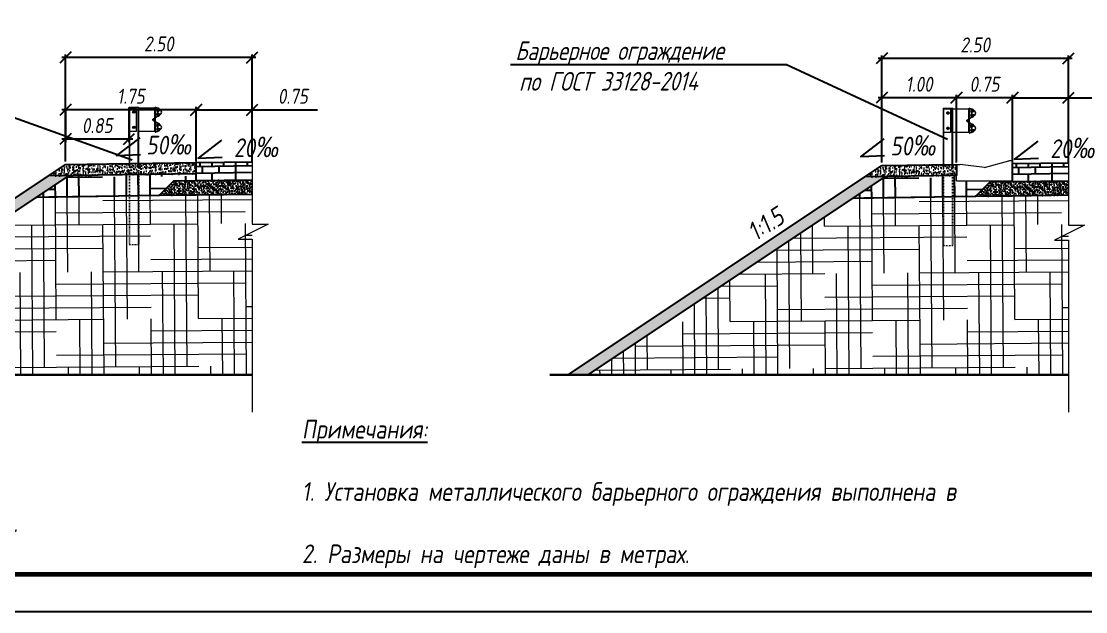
# Model space of a CAD drawing. Header units: millimetres. Extents: x 4241 to 6572, y 870 to 1291.
# Drawn here: x 6226.5 to 6368.9, y 869.8 to 948.8 of the extents above; entities that cross this region are included whole.
import ezdxf
from ezdxf.enums import TextEntityAlignment as Align

# ---------------------------------------------------------------- set-up
doc = ezdxf.new("R2010")
doc.units = ezdxf.units.MM
doc.linetypes.add('DASHEDX2', pattern=[38.1, 25.4, -12.7])
doc.layers.get('DEFPOINTS').update_dxf_attribs({"color": 2})
for name, color, linetype, lineweight in [('1-БО', 5, 'Continuous', 18), ('Блоки', 150, 'Continuous', 30), ('ДО_проект', 7, 'Continuous', 13)]:
    doc.layers.add(name, color=color, linetype=linetype, lineweight=lineweight)
for name, color, linetype in [('_Штамп_рамка', 7, 'Continuous'), ('все', 7, 'Continuous'), ('ПРОЕКТ', 7, 'Continuous')]:
    doc.layers.add(name, color=color, linetype=linetype)
doc.styles.add('ISOCPEUR', font='romand.shx', dxfattribs={"width": 0.8, "oblique": 10, "height": 2.5})
doc.styles.add('M', font='romand.shx', dxfattribs={"width": 0.8, "oblique": 10})
doc.styles.add('ROMANS', font='romans.shx', dxfattribs={"width": 0.75, "oblique": 15})
doc.styles.add('Romans_2.5', font='romans.shx', dxfattribs={"width": 0.75, "height": 2.5})
doc.styles.add('М', font='romand.shx', dxfattribs={"width": 0.8, "oblique": 10, "height": 2})
doc.linetypes.add('zem', pattern='A,1.9,[130,ltypeshp.shx,S=2.4,R=135,X=0.5,Y=-1.8],2,[130,ltypeshp.shx,S=2.4,R=135,X=0.5,Y=-1.8],2,[130,ltypeshp.shx,S=2.4,R=135,X=0.5,Y=-1.8],3.8', length=9.7)
doc.dimstyles.new('Размер1-200', dxfattribs={"dimtxt": 2.5, "dimasz": 1.5, "dimexe": 0.4, "dimexo": 0.0625, "dimgap": 0.5, "dimtad": 1, "dimlfac": 0.2, "dimzin": 0, "dimdsep": 46, "dimtxsty": 'ROMANS', "dimblk": 'OBLIQUE', "dimcen": 0, "dimdle": 0.5, "dimadec": 0, "dimazin": 0, "dimtfac": 1, "dimtmove": 0, "dimatfit": 3, "dimfxl": 1, "dimtolj": 1, "dimtzin": 0, "dimarcsym": 0})
pattern_1 = [(50, (-56419.3221, -30949.1008), (0.910923345, -0.079695428), [0.09525, -1.04775]), (355, (-56419.3221, -30949.1008), (-0.176217107, 0.955284226), [0.0762, -0.838202921]), (100.4514447, (-56419.2462, -30949.1074), (0.734706235, 0.87558876), [0.080950044, -0.890451223]), (46.1842, (-56419.3221, -30948.8468), (1.355395204, -0.21021164), [0.142875, -1.571625]), (96.6355576, (-56419.2092, -30948.8643), (1.18702067, 1.237130623), [0.121425116, -1.33567804]), (351.1841512, (-56419.3221, -30948.8468), (1.18702067, 1.237130623), [0.114299835, -1.25729866]), (21, (-56419.1951, -30948.9103), (0.758071956, -0.511325991), [0.09525, -1.04775]), (326, (-56419.1951, -30948.9103), (0.309010142, 0.92093983), [0.0762, -0.8382]), (71.451445, (-56419.1319, -30948.9529), (1.067082096, 0.409613844), [0.080950044, -0.890449688]), (37.5, (-56419.3221, -30949.1008), (0.0154430163, 0.4227751944), [0, -0.82804, 0, -0.8509, 0, -0.841375]), (7.5, (-56419.3221, -30949.1008), (0.3340983126, 0.500902874), [0, -0.48514, 0, -0.80899, 0, -0.320675]), (327.5, (-56419.60532, -30949.1008), (0.6779529758, -0.02864372), [0, -0.3175, 0, -0.9906, 0, -1.31445]), (317.5, (-56419.7323, -30949.1008), (0.740645907, 0.127132455), [0, -0.41275, 0, -0.65786, 0, -0.93345])]
pattern_2 = [(0.4, (-56419.3221, -30949.1008), (6.338762504, 1.631792317), [25.4, -12.7]), (90.4, (-56419.3221, -30949.1008), (-1.54313031, -6.360928006), [25.4, -12.7])]
pattern_3 = [(50, (-56310.0934, -30949.2321), (0.910923345, -0.079695428), [0.09525, -1.04775]), (355, (-56310.0934, -30949.2321), (-0.176217107, 0.955284226), [0.0762, -0.838202921]), (100.4514447, (-56310.0175, -30949.2387), (0.734706235, 0.87558876), [0.080950044, -0.890451223]), (46.1842, (-56310.0934, -30948.9781), (1.355395204, -0.21021164), [0.142875, -1.571625]), (96.6355576, (-56309.9805, -30948.9956), (1.18702067, 1.237130623), [0.121425116, -1.33567804]), (351.1841512, (-56310.0934, -30948.9781), (1.18702067, 1.237130623), [0.114299835, -1.25729866]), (21, (-56309.9664, -30949.0416), (0.758071956, -0.511325991), [0.09525, -1.04775]), (326, (-56309.9664, -30949.0416), (0.309010142, 0.92093983), [0.0762, -0.8382]), (71.451445, (-56309.9032, -30949.0842), (1.067082096, 0.409613844), [0.080950044, -0.890449688]), (37.5, (-56310.0934, -30949.2321), (0.0154430163, 0.4227751944), [0, -0.82804, 0, -0.8509, 0, -0.841375]), (7.5, (-56310.0934, -30949.2321), (0.3340983126, 0.500902874), [0, -0.48514, 0, -0.80899, 0, -0.320675]), (327.5, (-56310.3766, -30949.2321), (0.6779529758, -0.02864372), [0, -0.3175, 0, -0.9906, 0, -1.31445]), (317.5, (-56310.5036, -30949.2321), (0.740645907, 0.127132455), [0, -0.41275, 0, -0.65786, 0, -0.93345])]
pattern_4 = [(0.4, (-56310.0934, -30949.2321), (6.338762504, 1.631792317), [25.4, -12.7]), (90.4, (-56310.0934, -30949.2321), (-1.54313031, -6.360928006), [25.4, -12.7])]

# ---------------------------------------------------------------- blocks, each defined once
blk = doc.blocks.new('*U758')
blk.add_lwpolyline([(0, 0), (0, 297), (420, 297), (420, 0), (0, 0)])
at = {"const_width": 0.6}
blk.add_lwpolyline([(20, 5), (20, 292), (415, 292), (415, 5), (20, 5)], dxfattribs=at)
at = {"style": 'Romans_2.5', "width": 0.75}
blk.add_attdef('ФОРМАТ', text='', height=2.5, dxfattribs=at).set_placement((380, 2.5), align=Align.MIDDLE_LEFT)
blk = doc.blocks.new('_OBLIQUE')
at = {"color": 0, "linetype": 'ByBlock'}
blk.add_line((-0.5, -0.5), (0.5, 0.5), dxfattribs=at)
blk = doc.blocks.new('*D827')
at = {"color": 0, "lineweight": -2, "transparency": 16777216}
for p, q in [((6249.89, 930.03), (6249.89, 937.34)), ((6257.38, 930.03), (6257.38, 937.34)), ((6249.89, 936.94), (6257.88, 936.94)), ((6257.38, 936.94), (6266.13, 936.94))]:
    blk.add_line(p, q, dxfattribs=at)
at = {"layer": 'DEFPOINTS', "color": 0, "linetype": 'Continuous', "transparency": 16777216}
for p in [(6249.89, 936.94), (6249.89, 929.97), (6257.38, 929.97)]:
    blk.add_point(p, dxfattribs=at)
at = {"color": 0, "linetype": 'Continuous', "lineweight": -2, "transparency": 16777216, "xscale": 1.5, "yscale": 1.5, "zscale": 1.5, "rotation": 180}
blk.add_blockref('_OBLIQUE', (6249.89, 936.94), dxfattribs=at)
at = {"color": 0, "linetype": 'Continuous', "lineweight": -2, "transparency": 16777216, "xscale": 1.5, "yscale": 1.5, "zscale": 1.5}
blk.add_blockref('_OBLIQUE', (6257.38, 936.94), dxfattribs=at)
at = {"color": 0, "linetype": 'Continuous', "transparency": 16777216, "insert": (6262.82, 938.74), "char_height": 2, "attachment_point": 5, "style": 'М', "bg_fill": 3, "box_fill_scale": 1.1, "bg_fill_color": 256, "bg_fill_true_color": 13158600, "bg_fill_transparency": 0}
blk.add_mtext('\\A1;0.75', dxfattribs=at)
blk = doc.blocks.new('*D828')
at = {"color": 0, "lineweight": -2, "transparency": 16777216}
for p, q in [((6232.39, 930.03), (6232.39, 944.34)), ((6257.38, 930.03), (6257.38, 944.34)), ((6257.88, 943.94), (6231.89, 943.94))]:
    blk.add_line(p, q, dxfattribs=at)
at = {"layer": 'DEFPOINTS', "color": 0, "linetype": 'Continuous', "transparency": 16777216}
for p in [(6232.39, 943.94), (6232.39, 929.97), (6257.38, 929.97)]:
    blk.add_point(p, dxfattribs=at)
at = {"color": 0, "linetype": 'Continuous', "lineweight": -2, "transparency": 16777216, "xscale": 1.5, "yscale": 1.5, "zscale": 1.5, "rotation": 180}
blk.add_blockref('_OBLIQUE', (6232.39, 943.94), dxfattribs=at)
at = {"color": 0, "linetype": 'Continuous', "lineweight": -2, "transparency": 16777216, "xscale": 1.5, "yscale": 1.5, "zscale": 1.5}
blk.add_blockref('_OBLIQUE', (6257.38, 943.94), dxfattribs=at)
at = {"color": 0, "linetype": 'Continuous', "transparency": 16777216, "insert": (6244.89, 945.74), "char_height": 2, "attachment_point": 5, "style": 'М', "bg_fill": 3, "box_fill_scale": 1.1, "bg_fill_color": 256, "bg_fill_true_color": 13158600, "bg_fill_transparency": 0}
blk.add_mtext('\\A1;2.50', dxfattribs=at)
blk = doc.blocks.new('*D829')
at = {"color": 0, "lineweight": -2, "transparency": 16777216}
for p, q in [((6240.89, 937.22), (6240.89, 932.62)), ((6232.39, 937.12), (6232.39, 932.62)), ((6241.39, 933.02), (6231.89, 933.02))]:
    blk.add_line(p, q, dxfattribs=at)
at = {"layer": 'DEFPOINTS', "color": 0, "linetype": 'Continuous', "transparency": 16777216}
for p in [(6232.39, 937.19), (6240.89, 937.29), (6232.39, 933.02)]:
    blk.add_point(p, dxfattribs=at)
at = {"color": 0, "linetype": 'Continuous', "lineweight": -2, "transparency": 16777216, "xscale": 1.5, "yscale": 1.5, "zscale": 1.5, "rotation": 180}
blk.add_blockref('_OBLIQUE', (6232.39, 933.02), dxfattribs=at)
at = {"color": 0, "linetype": 'Continuous', "lineweight": -2, "transparency": 16777216, "xscale": 1.5, "yscale": 1.5, "zscale": 1.5}
blk.add_blockref('_OBLIQUE', (6240.89, 933.02), dxfattribs=at)
at = {"color": 0, "linetype": 'Continuous', "transparency": 16777216, "insert": (6236.64, 934.82), "char_height": 2, "attachment_point": 5, "style": 'М', "bg_fill": 3, "box_fill_scale": 1.1, "bg_fill_color": 256, "bg_fill_true_color": 13158600, "bg_fill_transparency": 0}
blk.add_mtext('\\A1;0.85', dxfattribs=at)
blk = doc.blocks.new('A$C65BF034A')
at = {"layer": '1-БО', "color": 7}
for p, q in [((0, 1700), (0, 950)), ((7, 1700), (7, 950)), ((48, 1634), (48, 1646)), ((72, 1646), (72, 1634)), ((113, 950), (113, 1700)), ((120, 950), (120, 1700)), ((323, 1696), (324, 1700)), ((346, 1687), (323, 1696)), ((333, 1577), (394, 1621)), ((342, 1623), (342, 1620)), ((342, 1620), (346, 1614)), ((343, 1612), (342, 1611)), ((342, 1611), (348, 1602)), ((348, 1602), (342, 1611)), ((350, 1672), (343, 1663)), ((343, 1663), (350, 1672)), ((343, 1663), (344, 1661)), ((347, 1659), (343, 1654)), ((343, 1654), (344, 1651)), ((345, 1595), (347, 1593)), ((348, 1681), (347, 1678)), ((347, 1614), (353, 1605)), ((394, 1654), (348, 1686)), ((354, 1669), (348, 1660)), ((355, 1606), (348, 1615)), ((348, 1602), (350, 1602)), ((348, 1600), (349, 1598)), ((350, 1676), (349, 1674)), ((352, 1672), (350, 1672)), ((350, 1658), (356, 1667)), ((355, 1629), (352, 1630)), ((353, 1587), (354, 1586)), ((354, 1644), (356, 1645)), ((355, 1687), (355, 1686)), ((359, 1624), (355, 1629)), ((356, 1645), (360, 1650)), ((359, 1596), (356, 1599)), ((357, 1622), (364, 1613)), ((360, 1677), (358, 1674)), ((365, 1661), (359, 1652)), ((365, 1614), (359, 1623)), ((360, 1651), (367, 1660)), ((363, 1626), (361, 1626)), ((363, 1648), (365, 1648)), ((370, 1617), (363, 1626)), ((363, 1626), (370, 1617)), ((365, 1648), (371, 1657)), ((371, 1657), (365, 1648)), ((369, 1615), (370, 1617)), ((372, 1606), (369, 1609)), ((371, 1657), (370, 1658)), ((373, 1668), (371, 1665)), ((373, 1615), (372, 1617)), ((373, 1656), (375, 1658)), ((379, 1615), (377, 1618)), ((378, 1656), (380, 1658)), ((383, 1607), (382, 1608)), ((383, 1666), (384, 1667)), ((48, 1444), (48, 1456)), ((72, 1456), (72, 1444)), ((298, 1552), (296, 1550)), ((296, 1550), (296, 1538)), ((296, 1538), (298, 1536)), ((302, 1552), (298, 1552)), ((298, 1552), (298, 1536)), ((298, 1536), (302, 1536)), ((303, 1557), (302, 1556)), ((302, 1556), (302, 1533)), ((302, 1533), (303, 1531)), ((314, 1557), (303, 1557)), ((303, 1557), (303, 1557)), ((303, 1557), (314, 1557)), ((303, 1552), (303, 1550)), ((314, 1552), (303, 1552)), ((303, 1550), (314, 1550)), ((303, 1538), (303, 1536)), ((314, 1538), (303, 1538)), ((303, 1536), (314, 1536)), ((303, 1531), (314, 1531)), ((303, 1531), (303, 1531)), ((314, 1531), (303, 1531)), ((315, 1556), (314, 1557)), ((314, 1557), (314, 1557)), ((314, 1552), (314, 1550)), ((314, 1538), (314, 1536)), ((314, 1531), (315, 1533)), ((314, 1531), (314, 1531)), ((318, 1559), (315, 1559)), ((315, 1559), (315, 1529)), ((315, 1529), (318, 1529)), ((318, 1559), (318, 1529)), ((323, 1530), (323, 1558)), ((394, 1467), (333, 1511)), ((344, 1475), (340, 1469)), ((340, 1469), (341, 1466)), ((347, 1487), (341, 1478)), ((341, 1478), (347, 1487)), ((341, 1478), (341, 1477)), ((346, 1496), (344, 1494)), ((352, 1484), (345, 1475)), ((348, 1491), (346, 1489)), ((349, 1487), (347, 1487)), ((347, 1474), (353, 1483)), ((351, 1459), (353, 1460)), ((353, 1503), (352, 1502)), ((353, 1460), (357, 1465)), ((357, 1493), (355, 1490)), ((362, 1476), (356, 1467)), ((358, 1466), (364, 1475)), ((360, 1463), (362, 1463)), ((362, 1463), (369, 1472)), ((368, 1472), (362, 1463)), ((370, 1483), (368, 1480)), ((369, 1472), (368, 1474)), ((371, 1472), (372, 1474)), ((376, 1471), (377, 1474)), ((380, 1481), (381, 1482)), ((323, 1392), (346, 1401)), ((323, 1392), (324, 1388)), ((344, 1437), (343, 1434)), ((343, 1434), (347, 1429)), ((344, 1427), (343, 1425)), ((343, 1425), (350, 1416)), ((350, 1416), (343, 1425)), ((347, 1410), (348, 1407)), ((348, 1402), (394, 1434)), ((348, 1428), (354, 1419)), ((349, 1414), (350, 1412)), ((356, 1421), (350, 1430)), ((350, 1416), (352, 1416)), ((356, 1443), (354, 1444)), ((355, 1402), (355, 1401)), ((360, 1438), (356, 1443)), ((360, 1411), (358, 1414)), ((359, 1436), (365, 1427)), ((367, 1428), (360, 1437)), ((365, 1440), (363, 1440)), ((371, 1431), (365, 1440)), ((365, 1440), (371, 1431)), ((370, 1430), (371, 1431)), ((373, 1420), (371, 1423)), ((375, 1430), (373, 1432)), ((380, 1430), (378, 1432)), ((384, 1421), (383, 1422))]:
    blk.add_line(p, q, dxfattribs=at)
for points in [[(0, 1700), (120, 1700)], [(0, 1690), (90, 1690), (90, 1400), (0, 1400)], [(49, 1648), (52, 1649), (55, 1651), (59, 1653)], [(59, 1627), (56, 1629), (53, 1630), (49, 1632)], [(61, 1653), (64, 1651), (67, 1650), (71, 1648)], [(71, 1632), (68, 1631), (65, 1629), (61, 1627)], [(120, 1690), (323, 1690), (323, 1400), (120, 1400)], [(324, 1700), (324, 1700)], [(324, 1700), (324, 1700)], [(353, 1628), (352, 1627), (351, 1626), (349, 1625), (348, 1624), (346, 1623), (345, 1622), (344, 1621), (343, 1621), (342, 1620), (342, 1620), (342, 1620)], [(351, 1628), (350, 1628), (349, 1627), (347, 1626), (346, 1625), (345, 1624), (344, 1624), (343, 1623), (343, 1623), (342, 1623), (342, 1623)], [(343, 1654), (343, 1654), (344, 1653), (344, 1653), (345, 1652)], [(343, 1612), (343, 1612), (343, 1613), (344, 1613), (344, 1614), (345, 1614), (347, 1615), (348, 1616), (350, 1617), (351, 1619), (353, 1620), (355, 1621), (356, 1622), (358, 1623), (359, 1624), (360, 1625), (361, 1625), (361, 1626), (361, 1626), (361, 1626)], [(363, 1648), (363, 1648), (363, 1648), (362, 1648), (361, 1649), (360, 1650), (359, 1651), (358, 1652), (356, 1653), (354, 1654), (353, 1655), (351, 1656), (349, 1657), (348, 1658), (347, 1659), (346, 1660), (345, 1661), (344, 1661), (344, 1661), (344, 1661)], [(344, 1651), (344, 1651), (344, 1651), (344, 1650), (345, 1650)], [(345, 1652), (346, 1652), (348, 1651), (349, 1650), (350, 1649), (352, 1648), (353, 1647), (354, 1646), (355, 1645), (356, 1645), (356, 1645), (356, 1645)], [(345, 1650), (346, 1649), (347, 1648), (349, 1648), (350, 1647), (351, 1646), (352, 1645), (353, 1645), (353, 1644), (354, 1644), (354, 1644)], [(368, 1611), (366, 1610), (363, 1608), (361, 1607), (359, 1605), (357, 1604), (355, 1602), (353, 1601), (351, 1599), (350, 1598), (348, 1597), (347, 1596), (346, 1596), (346, 1595), (345, 1595), (345, 1595)], [(351, 1675), (350, 1676), (348, 1677), (348, 1678), (347, 1678), (347, 1678), (347, 1678)], [(347, 1614), (347, 1614), (347, 1614), (347, 1614), (347, 1614), (348, 1615), (348, 1615), (348, 1615), (348, 1615)], [(369, 1609), (367, 1607), (365, 1606), (363, 1604), (361, 1603), (359, 1601), (357, 1600), (355, 1598), (353, 1597), (351, 1596), (350, 1595), (349, 1594), (348, 1593), (347, 1593), (347, 1593), (347, 1593)], [(353, 1678), (351, 1679), (350, 1679), (349, 1680), (349, 1681), (348, 1681), (348, 1681)], [(350, 1658), (349, 1659), (349, 1659), (349, 1659), (349, 1659), (349, 1659), (348, 1659), (348, 1659), (348, 1660)], [(370, 1616), (369, 1615), (368, 1615), (367, 1614), (365, 1612), (363, 1611), (361, 1610), (360, 1608), (358, 1607), (356, 1606), (354, 1605), (353, 1603), (351, 1602), (350, 1602), (349, 1601), (348, 1600), (348, 1600), (348, 1600), (348, 1600)], [(349, 1674), (349, 1674), (349, 1674), (350, 1673)], [(350, 1673), (350, 1673), (351, 1672), (353, 1671), (354, 1670), (356, 1669), (357, 1668), (359, 1666), (361, 1665), (363, 1664), (365, 1662), (367, 1661), (368, 1660), (370, 1659), (371, 1658), (372, 1657), (373, 1657), (373, 1657), (373, 1656), (373, 1656)], [(378, 1656), (378, 1656), (378, 1656), (378, 1657), (377, 1657), (376, 1658), (374, 1659), (373, 1660), (371, 1661), (369, 1663), (367, 1664), (365, 1666), (363, 1667), (360, 1669), (358, 1670), (356, 1672), (354, 1673), (353, 1674), (351, 1675)], [(352, 1630), (352, 1630), (352, 1629), (351, 1629), (351, 1628)], [(380, 1658), (380, 1658), (380, 1659), (379, 1659), (378, 1660), (377, 1660), (376, 1661), (374, 1662), (373, 1664), (371, 1665), (369, 1666), (366, 1668), (364, 1669), (362, 1671), (360, 1673), (358, 1674), (356, 1675), (354, 1677), (353, 1678)], [(355, 1629), (355, 1629), (354, 1629), (354, 1628), (353, 1628)], [(353, 1605), (353, 1605), (353, 1605), (354, 1605), (354, 1606), (354, 1606), (354, 1606), (354, 1606), (355, 1606)], [(356, 1667), (356, 1668), (355, 1668), (355, 1668), (355, 1668), (355, 1668), (355, 1668), (354, 1668), (354, 1669)], [(378, 1604), (377, 1603), (375, 1601), (373, 1600), (371, 1599), (369, 1597), (367, 1596), (365, 1594), (363, 1593), (361, 1592), (360, 1590), (358, 1589), (357, 1588), (356, 1588), (355, 1587), (354, 1587), (354, 1586), (354, 1586)], [(355, 1687), (355, 1687), (356, 1687), (356, 1687), (357, 1686), (358, 1685), (359, 1684)], [(357, 1622), (357, 1622), (358, 1622), (358, 1622), (358, 1622), (358, 1622), (358, 1622), (359, 1623), (359, 1623)], [(359, 1684), (361, 1683), (363, 1682), (365, 1681), (366, 1679), (369, 1678), (371, 1676), (373, 1675), (375, 1674), (376, 1672), (378, 1671), (380, 1670), (381, 1669), (382, 1668), (383, 1668), (384, 1667), (384, 1667), (384, 1667)], [(360, 1651), (360, 1651), (360, 1651), (360, 1651), (360, 1651), (359, 1652), (359, 1652), (359, 1652), (359, 1652)], [(364, 1613), (364, 1613), (364, 1613), (364, 1613), (364, 1613), (365, 1613), (365, 1614), (365, 1614), (365, 1614)], [(367, 1660), (366, 1660), (366, 1660), (366, 1660), (366, 1660), (366, 1661), (365, 1661), (365, 1661), (365, 1661)], [(377, 1618), (377, 1618), (377, 1618), (376, 1617), (375, 1617), (374, 1616), (373, 1615), (371, 1614), (370, 1613), (368, 1611)], [(379, 1615), (379, 1615), (378, 1615), (378, 1615), (377, 1614), (376, 1613), (375, 1612), (373, 1611), (371, 1610), (369, 1609)], [(372, 1617), (372, 1617), (372, 1617), (371, 1617), (370, 1616)], [(370, 1617), (370, 1617), (370, 1617), (370, 1617), (370, 1617)], [(383, 1607), (382, 1607), (382, 1607), (382, 1606), (381, 1606), (380, 1605), (378, 1604)], [(49, 1458), (52, 1459), (55, 1461), (59, 1463)], [(61, 1463), (64, 1461), (67, 1460), (71, 1458)], [(327, 1544), (287, 1544)], [(340, 1469), (341, 1469), (341, 1469), (341, 1469), (342, 1468), (343, 1467), (344, 1466), (346, 1465), (347, 1464), (349, 1463), (350, 1463), (351, 1462), (352, 1461), (353, 1460), (353, 1460), (353, 1460), (353, 1460)], [(341, 1477), (342, 1477), (342, 1476), (343, 1476), (343, 1475), (345, 1474), (346, 1473), (347, 1472), (349, 1471), (351, 1470)], [(341, 1466), (341, 1466), (341, 1466), (342, 1466), (343, 1465), (344, 1464), (345, 1463), (347, 1462), (348, 1462), (349, 1461), (350, 1460), (350, 1460), (351, 1460), (351, 1459)], [(345, 1493), (345, 1493), (344, 1494), (344, 1494), (344, 1494)], [(376, 1471), (376, 1471), (375, 1471), (374, 1472), (373, 1473), (372, 1474), (371, 1475), (369, 1476), (367, 1477), (365, 1479), (363, 1480), (361, 1482), (359, 1483), (357, 1485), (355, 1486), (353, 1488), (351, 1489), (349, 1490), (348, 1491), (346, 1492), (345, 1493)], [(345, 1475), (345, 1475), (346, 1475), (346, 1475), (346, 1475), (346, 1474), (346, 1474), (347, 1474), (347, 1474)], [(347, 1495), (346, 1496), (346, 1496), (346, 1496), (346, 1496)], [(369, 1473), (368, 1473), (367, 1474), (365, 1475), (364, 1477), (362, 1478), (360, 1479), (358, 1480), (357, 1482), (355, 1483), (353, 1484), (351, 1485), (350, 1486), (349, 1487), (348, 1488), (347, 1489), (346, 1489), (346, 1489), (346, 1489)], [(377, 1474), (377, 1474), (377, 1474), (376, 1474), (375, 1475), (374, 1476), (372, 1477), (371, 1478), (369, 1480), (367, 1481), (365, 1483), (363, 1484), (361, 1486), (358, 1487), (356, 1489), (354, 1490), (353, 1491), (351, 1493), (349, 1494), (348, 1495), (347, 1495)], [(351, 1470), (352, 1469), (354, 1468), (356, 1466), (357, 1465), (358, 1465), (359, 1464), (360, 1463), (360, 1463), (360, 1463)], [(352, 1484), (352, 1484), (352, 1484), (352, 1484), (352, 1483), (353, 1483), (353, 1483), (353, 1483), (353, 1483)], [(353, 1503), (353, 1503), (353, 1502), (354, 1502), (354, 1501), (356, 1501), (357, 1500), (358, 1499), (360, 1497), (362, 1496), (364, 1495), (366, 1493), (368, 1492), (370, 1490), (372, 1489), (374, 1487), (375, 1486), (377, 1485), (378, 1484), (379, 1483), (380, 1483), (381, 1482), (381, 1482), (381, 1482)], [(356, 1467), (356, 1467), (356, 1467), (357, 1467), (357, 1467), (357, 1467), (357, 1467), (357, 1466), (358, 1466)], [(362, 1476), (363, 1476), (363, 1476), (363, 1476), (363, 1476), (363, 1476), (364, 1475), (364, 1475), (364, 1475)], [(371, 1472), (371, 1472), (370, 1472), (370, 1472), (369, 1473)], [(59, 1437), (56, 1439), (53, 1440), (49, 1442)], [(71, 1442), (68, 1441), (65, 1439), (61, 1437)], [(354, 1442), (353, 1441), (352, 1440), (351, 1439), (349, 1439), (348, 1438), (347, 1437), (345, 1436), (345, 1435), (344, 1435), (343, 1434), (343, 1434)], [(352, 1443), (351, 1442), (350, 1441), (349, 1441), (348, 1440), (346, 1439), (345, 1438), (345, 1438), (344, 1437), (344, 1437), (344, 1437)], [(344, 1427), (344, 1427), (344, 1427), (345, 1427), (346, 1428), (347, 1429), (348, 1430), (349, 1431), (351, 1432), (353, 1433), (354, 1434), (356, 1435), (358, 1436), (359, 1437), (360, 1438), (361, 1439), (362, 1440), (363, 1440), (363, 1440), (363, 1440)], [(369, 1426), (367, 1424), (365, 1423), (363, 1421), (361, 1420), (358, 1418), (356, 1417), (354, 1415), (353, 1414), (351, 1413), (350, 1412), (348, 1411), (348, 1410), (347, 1410), (347, 1410), (347, 1410)], [(348, 1428), (348, 1429), (348, 1429), (349, 1429), (349, 1429), (349, 1429), (349, 1429), (349, 1429), (350, 1430)], [(371, 1423), (369, 1422), (367, 1420), (364, 1419), (362, 1417), (360, 1416), (358, 1414), (356, 1413), (354, 1412), (353, 1410), (351, 1409), (350, 1409), (349, 1408), (349, 1407), (348, 1407), (348, 1407)], [(372, 1431), (371, 1430), (370, 1429), (368, 1428), (367, 1427), (365, 1426), (363, 1424), (361, 1423), (359, 1422), (358, 1420), (356, 1419), (354, 1418), (353, 1417), (351, 1416), (350, 1415), (350, 1415), (349, 1414), (349, 1414), (349, 1414)], [(354, 1444), (354, 1444), (353, 1444), (353, 1443), (352, 1443)], [(356, 1443), (356, 1443), (356, 1443), (355, 1443), (354, 1442)], [(354, 1419), (354, 1420), (355, 1420), (355, 1420), (355, 1420), (355, 1420), (355, 1420), (356, 1420), (356, 1421)], [(380, 1418), (378, 1417), (376, 1416), (375, 1414), (373, 1413), (371, 1412), (369, 1410), (366, 1409), (365, 1407), (363, 1406), (361, 1405), (359, 1404), (358, 1403), (357, 1402), (356, 1401), (356, 1401), (355, 1401), (355, 1401)], [(359, 1436), (359, 1436), (359, 1436), (359, 1436), (360, 1437), (360, 1437), (360, 1437), (360, 1437), (360, 1437)], [(365, 1440), (365, 1440), (365, 1440), (365, 1440), (365, 1440)], [(365, 1427), (365, 1427), (365, 1427), (366, 1427), (366, 1428), (366, 1428), (366, 1428), (366, 1428), (367, 1428)], [(378, 1432), (378, 1432), (378, 1432), (378, 1432), (377, 1431), (376, 1430), (374, 1429), (373, 1428), (371, 1427), (369, 1426)], [(371, 1431), (371, 1431), (371, 1431), (371, 1431), (371, 1431)], [(380, 1430), (380, 1430), (380, 1429), (379, 1429), (379, 1428), (377, 1428), (376, 1427), (374, 1426), (373, 1424), (371, 1423)], [(373, 1432), (373, 1432), (373, 1431), (373, 1431), (372, 1431)], [(384, 1421), (384, 1421), (384, 1421), (383, 1420), (382, 1420), (381, 1419), (380, 1418)]]:
    blk.add_lwpolyline(points, dxfattribs=at)
blk.add_lwpolyline([(319, 1690), (323, 1690), (323, 1400), (319, 1400)], close=True, dxfattribs=at)
blk.add_lwpolyline([(324, 1388), (347, 1397, 0.05791), (350, 1399), (396, 1431, 0.51597), (396, 1470), (335, 1514, -0.241443), (327, 1530), (327, 1558, -0.241443), (335, 1574), (396, 1618, 0.51597), (396, 1657), (350, 1689, 0.05791), (347, 1691), (324, 1700)], format="xyb", dxfattribs=at)
at = {"layer": '1-БО', "color": 7, "linetype": 'DASHEDX2', "ltscale": 0.1}
for points in [[(0, 920), (0, 0)], [(7, 920), (7, 0)], [(113, 920), (113, 0)], [(120, 920), (120, 0)], [(0, 0), (120, 0)]]:
    blk.add_lwpolyline(points, dxfattribs=at)
at = {"layer": '1-БО', "color": 7}
for centre, radius in [((60, 1640), 15), ((60, 1640), 11.5), ((60, 1640), 8), ((60, 1640), 6.5), ((60, 1450), 15), ((60, 1450), 11.5), ((60, 1450), 8), ((60, 1450), 6.5)]:
    blk.add_circle(centre, radius, dxfattribs=at)
for centre, radius, start, end in [((60, 1640), 13.3, 145.0876, 154.9124), ((60, 1640), 13.2, 205.0876, 214.9124), ((60, 1640), 13.3, 85.0876, 94.9124), ((60, 1640), 13.3, 265.0876, 274.9124), ((60, 1640), 13.3, 25.0876, 34.9124), ((60, 1640), 13.3, 325.0876, 334.9124), ((347, 1608), 5.89, 97.2207, 154.1887), ((353, 1595), 19.1, 125.6035, 125.7493), ((338, 1655), 9.73, 54.7066, 54.9931), ((349, 1665), 5.89, 206.3918, 263.3566), ((342, 1678), 10, 54.874, 68.1311), ((366, 1600), 22.7, 111.3846, 140.0246), ((348, 1608), 5.89, 277.2201, 334.1879), ((345, 1606), 5.82, 305.4936, 305.9732), ((349, 1666), 5.89, 26.3905, 83.3569), ((354, 1678), 7.6, 234.6666, 235.0332), ((367, 1673), 22.7, 220.554, 249.1942), ((357, 1612), 26, 263.3995, 348.0094), ((358, 1661), 26, 12.569, 97.1789), ((346, 1627), 22.7, 291.3861, 320.0231), ((348, 1646), 22.7, 40.5565, 69.1912), ((364, 1620), 5.89, 97.2217, 154.1873), ((366, 1654), 5.89, 206.389, 263.359), ((361, 1629), 3.59, 305.2884, 306.0644), ((369, 1654), 7.52, 234.6845, 235.0556), ((365, 1620), 5.89, 277.2204, 334.1889), ((366, 1654), 5.89, 26.3894, 83.359), ((371, 1656), 0.49, 52.0251, 57.715), ((382, 1638), 20, 305.7044, 54.874), ((60, 1450), 13.3, 145.0876, 154.9124), ((60, 1450), 13.3, 85.0876, 94.9124), ((60, 1450), 13.3, 25.0876, 34.9124), ((309, 1554), 6.02, 152.1954, 207.8046), ((325, 1544), 22.4, 165.4651, 194.5349), ((308, 1534), 5.89, 151.5162, 208.4838), ((309, 1554), 6.02, 332.1843, 27.8157), ((293, 1544), 22.4, 345.4651, 14.5349), ((309, 1534), 5.89, 331.5162, 28.4838), ((347, 1558), 24, 125.7044, 180), ((347, 1530), 24, 180, 234.2956), ((351, 1492), 17.2, 234.2426, 234.4046), ((346, 1481), 5.89, 205.8121, 262.7785), ((346, 1481), 5.89, 25.8125, 82.7785), ((349, 1490), 3.59, 233.9356, 234.7116), ((364, 1489), 22.7, 219.9741, 248.6172), ((356, 1477), 26, 11.9906, 96.6005), ((345, 1462), 22.7, 39.978, 68.6128), ((363, 1469), 5.89, 205.8107, 262.7803), ((365, 1468), 5.82, 234.0268, 234.5064), ((363, 1469), 5.89, 25.8113, 82.7803), ((372, 1476), 5.51, 234.0336, 234.5405), ((382, 1451), 20, 305.126, 54.2956), ((60, 1450), 13.2, 205.0876, 214.9124), ((60, 1450), 13.3, 265.0876, 274.9124), ((60, 1450), 13.3, 325.0876, 334.9124), ((349, 1423), 5.89, 96.6425, 153.6096), ((356, 1408), 21.2, 125.0558, 125.187), ((342, 1410), 10, 291.8689, 305.126), ((367, 1415), 22.7, 110.8054, 139.4467), ((349, 1422), 5.89, 276.6421, 333.6095), ((352, 1413), 3.79, 124.7821, 125.5182), ((358, 1427), 26, 262.8211, 347.431), ((348, 1442), 22.7, 290.8069, 319.4451), ((366, 1434), 5.89, 96.6418, 153.6106), ((366, 1434), 5.89, 276.6416, 333.61)]:
    blk.add_arc(centre, radius, start, end, dxfattribs=at)
blk = doc.blocks.new('*D830')
at = {"color": 0, "lineweight": -2, "transparency": 16777216}
for p, q in [((6359.11, 929.9), (6359.11, 938.95)), ((6366.61, 929.9), (6366.61, 938.95)), ((6359.11, 938.55), (6367.11, 938.55)), ((6366.61, 938.55), (6375.35, 938.55))]:
    blk.add_line(p, q, dxfattribs=at)
at = {"layer": 'DEFPOINTS', "color": 0, "linetype": 'Continuous', "transparency": 16777216}
for p in [(6359.11, 938.55), (6359.11, 929.83), (6366.61, 929.83)]:
    blk.add_point(p, dxfattribs=at)
at = {"color": 0, "linetype": 'Continuous', "lineweight": -2, "transparency": 16777216, "xscale": 1.5, "yscale": 1.5, "zscale": 1.5, "rotation": 180}
blk.add_blockref('_OBLIQUE', (6359.11, 938.55), dxfattribs=at)
at = {"color": 0, "linetype": 'Continuous', "lineweight": -2, "transparency": 16777216, "xscale": 1.5, "yscale": 1.5, "zscale": 1.5}
blk.add_blockref('_OBLIQUE', (6366.61, 938.55), dxfattribs=at)
at = {"color": 0, "linetype": 'Continuous', "transparency": 16777216, "insert": (6372.05, 940.35), "char_height": 2, "attachment_point": 5, "style": 'М', "bg_fill": 3, "box_fill_scale": 1.1, "bg_fill_color": 256, "bg_fill_true_color": 13158600, "bg_fill_transparency": 0}
blk.add_mtext('\\A1;0.75', dxfattribs=at)
blk = doc.blocks.new('*D831')
at = {"color": 0, "lineweight": -2, "transparency": 16777216}
for p, q in [((6367.11, 943.81), (6341.12, 943.81)), ((6341.62, 929.9), (6341.62, 944.21)), ((6366.61, 929.9), (6366.61, 944.21))]:
    blk.add_line(p, q, dxfattribs=at)
at = {"layer": 'DEFPOINTS', "color": 0, "linetype": 'Continuous', "transparency": 16777216}
for p in [(6341.62, 943.81), (6341.62, 929.83), (6366.61, 929.83)]:
    blk.add_point(p, dxfattribs=at)
at = {"color": 0, "linetype": 'Continuous', "lineweight": -2, "transparency": 16777216, "xscale": 1.5, "yscale": 1.5, "zscale": 1.5, "rotation": 180}
blk.add_blockref('_OBLIQUE', (6341.62, 943.81), dxfattribs=at)
at = {"color": 0, "linetype": 'Continuous', "lineweight": -2, "transparency": 16777216, "xscale": 1.5, "yscale": 1.5, "zscale": 1.5}
blk.add_blockref('_OBLIQUE', (6366.61, 943.81), dxfattribs=at)
at = {"color": 0, "linetype": 'Continuous', "transparency": 16777216, "insert": (6354.12, 945.61), "char_height": 2, "attachment_point": 5, "style": 'М', "bg_fill": 3, "box_fill_scale": 1.1, "bg_fill_color": 256, "bg_fill_true_color": 13158600, "bg_fill_transparency": 0}
blk.add_mtext('\\A1;2.50', dxfattribs=at)
blk = doc.blocks.new('Б-1-22-75-2')
at = {"layer": 'Блоки', "color": 0, "lineweight": 20}
for p, q in [((0, 0), (1, 0)), ((0, -4.4), (0, 0)), ((7.5, -0.8), (1, 0)), ((7.5, -0.8), (14, 1)), ((15, 1), (14, 1)), ((15, -4.4), (15, 1)), ((0, -4.4), (15, -4.4))]:
    blk.add_line(p, q, dxfattribs=at)
blk = doc.blocks.new('*D832')
at = {"color": 0, "lineweight": -2, "transparency": 16777216}
for p, q in [((6232.39, 930.03), (6232.39, 937.34)), ((6249.89, 930.03), (6249.89, 937.34)), ((6250.39, 936.94), (6231.89, 936.94))]:
    blk.add_line(p, q, dxfattribs=at)
at = {"layer": 'DEFPOINTS', "color": 0, "linetype": 'Continuous', "transparency": 16777216}
for p in [(6232.39, 936.94), (6232.39, 929.97), (6249.89, 929.97)]:
    blk.add_point(p, dxfattribs=at)
at = {"color": 0, "linetype": 'Continuous', "lineweight": -2, "transparency": 16777216, "xscale": 1.5, "yscale": 1.5, "zscale": 1.5, "rotation": 180}
blk.add_blockref('_OBLIQUE', (6232.39, 936.94), dxfattribs=at)
at = {"color": 0, "linetype": 'Continuous', "lineweight": -2, "transparency": 16777216, "xscale": 1.5, "yscale": 1.5, "zscale": 1.5}
blk.add_blockref('_OBLIQUE', (6249.89, 936.94), dxfattribs=at)
at = {"color": 0, "linetype": 'Continuous', "transparency": 16777216, "insert": (6241.14, 938.74), "char_height": 2, "attachment_point": 5, "style": 'М', "bg_fill": 3, "box_fill_scale": 1.1, "bg_fill_color": 256, "bg_fill_true_color": 13158600, "bg_fill_transparency": 0}
blk.add_mtext('\\A1;1.75', dxfattribs=at)
blk = doc.blocks.new('*D833')
at = {"color": 0, "lineweight": -2, "transparency": 16777216}
for p, q in [((6351.61, 929.9), (6351.61, 938.95)), ((6359.11, 929.9), (6359.11, 938.95)), ((6359.61, 938.55), (6351.11, 938.55))]:
    blk.add_line(p, q, dxfattribs=at)
at = {"layer": 'DEFPOINTS', "color": 0, "linetype": 'Continuous', "transparency": 16777216}
for p in [(6351.61, 938.55), (6351.61, 929.83), (6359.11, 929.83)]:
    blk.add_point(p, dxfattribs=at)
at = {"color": 0, "linetype": 'Continuous', "lineweight": -2, "transparency": 16777216, "xscale": 1.5, "yscale": 1.5, "zscale": 1.5}
for p, rotation in [((6351.61, 938.55), 179.9999999999914), ((6359.11, 938.55), 359.9999999999913)]:
    blk.add_blockref('_OBLIQUE', p, dxfattribs=dict(at, rotation=rotation))
at = {"color": 0, "linetype": 'Continuous', "transparency": 16777216, "insert": (6355.36, 940.35), "char_height": 2, "attachment_point": 5, "style": 'М', "bg_fill": 3, "box_fill_scale": 1.1, "bg_fill_color": 256, "bg_fill_true_color": 13158600, "bg_fill_transparency": 0}
blk.add_mtext('\\A1;0.75', dxfattribs=at)
blk = doc.blocks.new('*D834')
at = {"color": 0, "lineweight": -2, "transparency": 16777216}
for p, q in [((6341.62, 929.9), (6341.62, 938.95)), ((6351.61, 929.9), (6351.61, 938.95)), ((6352.11, 938.55), (6341.12, 938.55))]:
    blk.add_line(p, q, dxfattribs=at)
at = {"layer": 'DEFPOINTS', "color": 0, "linetype": 'Continuous', "transparency": 16777216}
for p in [(6341.62, 938.55), (6341.62, 929.83), (6351.61, 929.83)]:
    blk.add_point(p, dxfattribs=at)
at = {"color": 0, "linetype": 'Continuous', "lineweight": -2, "transparency": 16777216, "xscale": 1.5, "yscale": 1.5, "zscale": 1.5}
for p, rotation in [((6341.62, 938.55), 180.0000000000065), ((6351.61, 938.55), 6.474820679613913e-12)]:
    blk.add_blockref('_OBLIQUE', p, dxfattribs=dict(at, rotation=rotation))
at = {"color": 0, "linetype": 'Continuous', "transparency": 16777216, "insert": (6346.62, 940.35), "char_height": 2, "attachment_point": 5, "style": 'М', "bg_fill": 3, "box_fill_scale": 1.1, "bg_fill_color": 256, "bg_fill_true_color": 13158600, "bg_fill_transparency": 0}
blk.add_mtext('\\A1;1.00', dxfattribs=at)

msp = doc.modelspace()

# ---------------------------------------------------------------- hatches: boundary and pattern name
h = msp.add_hatch()
h.set_pattern_fill('AR-CONC', scale=0.005)
h.set_pattern_definition(pattern_1)
h.paths.add_polyline_path([(6230.1061, 928.0838), (6232.3941, 929.6091), (6249.8855, 929.859), (6249.8855, 928.359)])
h = msp.add_hatch()
h.set_pattern_fill('AR-CONC', scale=0.005)
h.set_pattern_definition(pattern_3)
h.paths.add_polyline_path([(6351.6142, 928.1233), (6351.6142, 929.6206), (6341.6228, 929.4778), (6339.3348, 927.9525)])
h = msp.add_hatch()
h.set_pattern_fill('SWAMP', color=3, scale=0.05)
h.set_pattern_definition([(0, (-56409.3127, -30948.9578), (0.635, 1.099852262), [0.15875, -1.11125]), (90, (-56409.2333, -30948.9578), (-0.635, 1.099852262), [0.079375, -2.120329524]), (90, (-56409.2135, -30948.9578), (-0.635, 1.099852262), [0.0635, -2.136204524]), (90, (-56409.25316, -30948.9578), (-0.635, 1.099852262), [0.0635, -2.136204524]), (60, (-56409.1936, -30948.9578), (-0.634999999, 1.099852262), [0.0508, -1.2192]), (120, (-56409.273, -30948.9578), (-1.269999999, 5e-10), [0.0508, -1.2192])])
h.paths.add_polyline_path([(6190.2125, 901.488), (6192.9167, 901.488), (6232.8679, 928.1222), (6230.1061, 928.0838)])
h = msp.add_hatch()
h.set_pattern_fill('AR-CONC', scale=0.005)
h.set_pattern_definition(pattern_1)
h.paths.add_polyline_path([(6257.3847, 925.6661), (6257.3847, 927.5661), (6246.8858, 927.4161), (6244.9583, 925.4886)])
h = msp.add_hatch()
h.set_pattern_fill('MUDST', scale=0.05, angle=45)
h.set_pattern_definition([(45, (-56419.3221, -30949.1008), (0.224506403, 0.6735192091), [0.3175, -0.3175, 0, -0.3175, 0, -0.3175])])
h.paths.add_polyline_path([(6257.3847, 925.6661), (6257.3847, 927.5661), (6246.8858, 927.4161), (6244.9583, 925.4886)])
h = msp.add_hatch()
h.set_pattern_fill('ANSI31', angle=45)
h.set_pattern_definition([(90, (-56419.322, -30949.1008), (-3.175, 0), [])])
h.paths.add_polyline_path([(6257.3847, 927.5661), (6257.3847, 928.5661), (6249.8855, 928.459), (6249.8855, 927.459)])
h = msp.add_hatch()
h.set_pattern_fill('SWAMP', color=3, scale=0.05)
h.set_pattern_definition([(0, (-56300.084, -30949.0891), (0.635, 1.099852262), [0.15875, -1.11125]), (90, (-56300.0046, -30949.0891), (-0.635, 1.099852262), [0.079375, -2.120329524]), (90, (-56299.98476, -30949.0891), (-0.635, 1.099852262), [0.0635, -2.136204524]), (90, (-56300.02445, -30949.0891), (-0.635, 1.099852262), [0.0635, -2.136204524]), (60, (-56299.9649, -30949.0891), (-0.634999999, 1.099852262), [0.0508, -1.2192]), (120, (-56300.0443, -30949.0891), (-1.269999999, 5e-10), [0.0508, -1.2192])])
h.paths.add_polyline_path([(6299.638, 901.4879), (6302.3421, 901.4879), (6342.0966, 927.9909), (6339.3348, 927.9525)])
h = msp.add_hatch()
h.set_pattern_fill('AR-CONC', scale=0.005)
h.set_pattern_definition(pattern_3)
h.paths.add_polyline_path([(6366.6134, 925.5348), (6366.6134, 927.4348), (6356.1145, 927.2849), (6354.187, 925.3573)])
h = msp.add_hatch()
h.set_pattern_fill('MUDST', scale=0.05, angle=45)
h.set_pattern_definition([(45, (-56310.0934, -30949.2321), (0.224506403, 0.6735192091), [0.3175, -0.3175, 0, -0.3175, 0, -0.3175])])
h.paths.add_polyline_path([(6366.6134, 925.5348), (6366.6134, 927.4348), (6356.1145, 927.2849), (6354.187, 925.3573)])
h = msp.add_hatch()
h.set_pattern_fill('ANSI31', angle=45)
h.set_pattern_definition([(90, (-56310.0934, -30949.232), (-3.175, 0), [])])
h.paths.add_polyline_path([(6366.6134, 927.4348), (6366.6134, 928.4348), (6359.1142, 928.3277), (6359.1142, 927.3277)])
at = {"layer": 'все', "true_color": 0x6c0707}
h = msp.add_hatch(dxfattribs=at)
h.set_pattern_fill('HOUND', color=16, angle=0.4, style=0)
h.set_pattern_definition(pattern_2)
h.paths.add_polyline_path([(6228.5663, 925.2544), (6232.8679, 928.1222), (6249.8855, 928.359), (6249.8983, 927.4592), (6246.8858, 927.4161), (6244.9583, 925.4886)])
h = msp.add_hatch(dxfattribs=at)
h.set_pattern_fill('HOUND', color=16, angle=0.4, style=0)
h.set_pattern_definition(pattern_4)
h.paths.add_polyline_path([(6337.795, 925.1231), (6342.0966, 927.9909), (6351.6142, 928.1233), (6351.6142, 927.4206), (6359.1142, 927.4206), (6359.127, 927.3279), (6356.1145, 927.2849), (6354.187, 925.3573)])
at = {"layer": 'все', "linetype": 'Continuous', "lineweight": 9, "ltscale": 0.2, "true_color": 0x6c0707}
h = msp.add_hatch(dxfattribs=at)
h.set_pattern_fill('HOUND', color=16, angle=0.4, style=0)
h.set_pattern_definition(pattern_2)
h.paths.add_polyline_path([(6192.9166, 901.488), (6257.3847, 901.4879), (6257.3847, 925.6661), (6228.5663, 925.2544)])
h = msp.add_hatch(dxfattribs=at)
h.set_pattern_fill('HOUND', color=16, angle=0.4, style=0)
h.set_pattern_definition(pattern_4)
h.paths.add_polyline_path([(6302.3421, 901.4879), (6366.6134, 901.4878), (6366.6134, 925.5348), (6337.795, 925.1231)])

# ---------------------------------------------------------------- linework, layer by layer
for points in [[(6232.3941, 929.6091), (6249.8855, 929.859)], [(6249.8855, 929.859), (6257.3847, 929.9661)], [(6341.6228, 929.4778), (6351.6142, 929.6206)], [(6359.1142, 929.7277), (6366.6134, 929.8348)], [(6192.9167, 901.488), (6232.8679, 928.1222)], [(6249.8855, 928.359), (6230.1061, 928.0838)], [(6246.8858, 927.4161), (6244.9583, 925.4886)], [(6246.8858, 927.4161), (6249.8855, 927.459), (6257.3847, 927.5661)], [(6249.8855, 928.459), (6257.3847, 928.5661)], [(6302.3421, 901.4879), (6342.0966, 927.9909)], [(6351.6142, 928.1233), (6339.3348, 927.9525)], [(6356.1145, 927.2849), (6354.187, 925.3573)], [(6356.1145, 927.2849), (6359.1142, 927.3277), (6366.6134, 927.4348)], [(6359.1142, 928.3277), (6366.6134, 928.4348)], [(6228.5663, 925.2544), (6244.9583, 925.4886), (6257.3847, 925.6661)], [(6244.9583, 925.4886), (6249.8855, 925.559), (6257.3847, 925.6661)], [(6337.795, 925.1231), (6354.187, 925.3573), (6366.6134, 925.5348)], [(6354.187, 925.3573), (6359.1142, 925.4277), (6366.6134, 925.5348)]]:
    msp.add_lwpolyline(points)
at = {"color": 140, "linetype": 'Continuous', "lineweight": 18, "const_width": 0.2}
for points in [[(6249.8855, 925.5554), (6228.5663, 925.2544), (6204.52, 909.2236)], [(6359.1142, 925.4241), (6337.795, 925.1231), (6313.7487, 909.0923)]]:
    msp.add_lwpolyline(points, dxfattribs=at)
at = {"linetype": 'zem', "ltscale": 0.5, "const_width": 0.3}
for points in [[(6185.2125, 901.488), (6257.3847, 901.4879)], [(6297.1734, 901.4879), (6366.6134, 901.4878)]]:
    msp.add_lwpolyline(points, dxfattribs=at)

# ---------------------------------------------------------------- block references
at = {"layer": '_Штамп_рамка'}
msp.add_blockref('*U758', (6152.2899, 869.7865), dxfattribs=at)

# ---------------------------------------------------------------- texts
at = {"lineweight": 18, "style": 'М', "oblique": 10, "width": 0.8}
msp.add_text('1:1.5', height=2.5, rotation=33.151461, dxfattribs=at).set_placement((6324.7369, 919.2784, -0.3))
at = {"color": 7, "linetype": 'Continuous', "insert": (6179.8612, 899.6204), "char_height": 2.5, "width": 187.863279, "attachment_point": 1, "style": 'ISOCPEUR'}
msp.add_mtext('\\P\\pi84.17615;{\\LПримечания:\\P\\pi93.93164;\\P\\pi0;}1. Установка металлического барьерного ограждения выполнена в соответствии с ГОСТ Р 52289-2019.{\\C256;\\P}2. Размеры на чертеже даны в метрах. ', dxfattribs=at)
at = {"layer": 'ПРОЕКТ', "lineweight": 18, "style": 'M', "oblique": 15, "width": 0.75}
for s, p in [('Барьерное ограждение', (6292.5751, 943.58)), ('по ГОСТ 33128-2014', (6293.08, 939.4733))]:
    msp.add_text(s, height=2.5, rotation=0.103257, dxfattribs=at).set_placement(p)

# ---------------------------------------------------------------- next in the draw order: dimensions: what is measured, and where the dimension line sits
at = {"color": 5, "linetype": 'Continuous'}
for base, p1, p2, picture, middle in [((6359.1142, 938.5495), (6366.6134, 929.8348), (6359.1142, 929.8348), '*D830', (6372.0499, 938.5495)), ((6249.8855, 936.9439), (6257.3847, 929.9661), (6249.8855, 929.9661), '*D827', (6262.8212, 936.9439))]:
    dim = msp.add_linear_dim(base=base, p1=p1, p2=p2, dimstyle='Размер1-200', override={"dimgap": 0.8, "dimlfac": 0.1, "dimtxsty": 'М', "dimtfill": 1}, dxfattribs=at)
    dim.commit()
    dim.dimension.update_dxf_attribs({"geometry": picture, "text_midpoint": middle, "dimtype": 160})

# ---------------------------------------------------------------- next in the draw order: dimensions: what is measured, and where the dimension line sits
for base, p1, p2, picture, middle in [((6232.3941, 943.9439), (6257.3847, 929.9661), (6232.3941, 929.9661), '*D828', (6244.8894, 945.7439)), ((6341.6228, 943.8126), (6366.6134, 929.8348), (6341.6228, 929.8348), '*D831', (6354.1181, 945.6126))]:
    dim = msp.add_linear_dim(base=base, p1=p1, p2=p2, dimstyle='Размер1-200', override={"dimgap": 0.8, "dimlfac": 0.1, "dimtxsty": 'М', "dimtfill": 1}, dxfattribs=at)
    dim.commit()
    dim.dimension.update_dxf_attribs({"geometry": picture, "text_midpoint": middle})

# ---------------------------------------------------------------- next in the draw order: hatches: boundary and pattern name
h = msp.add_hatch()
h.set_pattern_fill('ANSI31', scale=0.5, angle=45)
h.set_pattern_definition([(90, (-56419.3221, -30949.1008), (-1.5875, 0), [])])
h.paths.add_polyline_path([(6257.3847, 929.4661), (6257.3847, 929.9661), (6249.8855, 929.859), (6249.8855, 929.359)])
h = msp.add_hatch()
h.set_pattern_fill('ANSI31', scale=0.7, angle=45)
h.set_pattern_definition([(90, (-56419.322, -30949.1008), (-2.2225, 0), [])])
h.paths.add_polyline_path([(6257.3847, 928.5661), (6257.3847, 929.4661), (6249.8855, 929.359), (6249.8855, 928.459)])
h = msp.add_hatch()
h.set_pattern_fill('ANSI31', scale=0.5, angle=45)
h.set_pattern_definition([(90, (-56310.0934, -30949.2321), (-1.5875, 0), [])])
h.paths.add_polyline_path([(6366.6134, 929.3348), (6366.6134, 929.8348), (6359.1142, 929.7277), (6359.1142, 929.2277)])
h = msp.add_hatch()
h.set_pattern_fill('ANSI31', scale=0.7, angle=45)
h.set_pattern_definition([(90, (-56310.0934, -30949.232), (-2.2225, 0), [])])
h.paths.add_polyline_path([(6366.6134, 928.4348), (6366.6134, 929.3348), (6359.1142, 929.2277), (6359.1142, 928.3277)])

# ---------------------------------------------------------------- next in the draw order: linework, layer by layer
for points in [[(6242.3312, 933.1976), (6239.2398, 930.8109), (6242.4239, 930.9418)], [(6341.9057, 933.0663), (6338.8143, 930.6796), (6341.9984, 930.8105)], [(6253.2526, 932.8487), (6250.1612, 930.4619), (6253.3454, 930.5928)], [(6362.4813, 932.7174), (6359.3899, 930.3306), (6362.5741, 930.4615)], [(6190.2125, 901.488), (6232.3941, 929.6091), (6232.3941, 929.6091)], [(6249.8855, 927.459), (6249.8855, 929.859)], [(6249.8855, 929.359), (6257.3847, 929.4661)], [(6299.638, 901.4879), (6341.6228, 929.4778), (6341.6228, 929.4778)], [(6351.6142, 929.6206), (6351.6142, 928.1233)], [(6359.1142, 927.3277), (6359.1142, 929.7277)], [(6359.1142, 929.2277), (6366.6134, 929.3348)]]:
    msp.add_lwpolyline(points)
at = {"layer": 'ДО_проект', "lineweight": 13}
for points in [[(6257.3847, 934.9661), (6257.3847, 921.6295), (6259.5021, 921.6295), (6255.5021, 919.6295), (6257.3847, 919.6295), (6257.3846, 896.4879)], [(6366.6114, 934.8348), (6366.6134, 921.4982), (6368.7308, 921.4982), (6364.7308, 919.4982), (6366.6134, 919.4982), (6366.6134, 896.4878)]]:
    msp.add_lwpolyline(points, dxfattribs=at)

# ---------------------------------------------------------------- next in the draw order: block references
at = {"color": 2, "linetype": 'Continuous', "xscale": 0.0108, "yscale": 0.0108, "zscale": 0.0108}
msp.add_blockref('A$C65BF034A', (6349.8182, 918.7946), dxfattribs=at)
at = {"xscale": 0.5, "yscale": 0.5, "zscale": 0.5}
msp.add_blockref('Б-1-22-75-2', (6351.6142, 929.6206), dxfattribs=at)

# ---------------------------------------------------------------- next in the draw order: texts
at = {"char_height": 2.5, "style": 'М'}
for s, insert, attachment_point in [('50{\\fArial|b0|i0|c204|p34;\\H1.08333x;‰ }', (6243.2014, 933.6651), 1), ('20{\\fArial|b0|i0|c204|p34;\\H1.08333x;‰ }', (6260.8052, 933.3162), 3), ('50{\\fArial|b0|i0|c204|p34;\\H1.08333x;‰ }', (6342.7759, 933.5339), 1), ('20{\\fArial|b0|i0|c204|p34;\\H1.08333x;‰ }', (6370.0339, 933.1849), 3)]:
    msp.add_mtext_dynamic_manual_height_columns(s, width=9.297612, gutter_width=12.5, heights=[0], dxfattribs=dict(at, insert=insert, attachment_point=attachment_point))

# ---------------------------------------------------------------- next in the draw order: dimensions: what is measured, and where the dimension line sits
at = {"color": 5, "linetype": 'Continuous'}
dim = msp.add_linear_dim(base=(6351.6142, 938.5495), p1=(6359.1142, 929.8348), p2=(6351.6142, 929.8348), angle=180, dimstyle='Размер1-200', override={"dimgap": 0.8, "dimlfac": 0.1, "dimtxsty": 'М', "dimtfill": 1}, dxfattribs=at)
dim.commit()
dim.dimension.update_dxf_attribs({"geometry": '*D833', "text_midpoint": (6355.3642, 938.5495), "dimtype": 161})
dim = msp.add_linear_dim(base=(6232.3941, 933.0221), p1=(6240.8941, 937.2859), p2=(6232.3941, 937.1863), dimstyle='Размер1-200', override={"dimgap": 0.8, "dimlfac": 0.1, "dimtxsty": 'М', "dimtfill": 1}, dxfattribs=at)
dim.commit()
dim.dimension.update_dxf_attribs({"geometry": '*D829', "text_midpoint": (6236.6441, 934.8221)})

# ---------------------------------------------------------------- next in the draw order: block references
at = {"color": 2, "linetype": 'Continuous', "xscale": 0.0108, "yscale": 0.0108, "zscale": 0.0108}
msp.add_blockref('A$C65BF034A', (6240.8941, 918.9259), dxfattribs=at)

# ---------------------------------------------------------------- next in the draw order: dimensions: what is measured, and where the dimension line sits
at = {"color": 5, "linetype": 'Continuous'}
dim = msp.add_aligned_dim(p1=(6351.6142, 929.8348), p2=(6341.6228, 929.8348), distance=-8.7146, dimstyle='Размер1-200', override={"dimgap": 0.8, "dimlfac": 0.1, "dimtxsty": 'М', "dimtfill": 1}, dxfattribs=at)
dim.commit()
dim.dimension.update_dxf_attribs({"geometry": '*D834', "text_midpoint": (6346.6185, 940.3495)})

# ---------------------------------------------------------------- next in the draw order: linework, layer by layer
msp.add_lwpolyline([(6291.9238, 942.977), (6328.8844, 942.977), (6350.4113, 932.9862)])

# ---------------------------------------------------------------- next in the draw order: dimensions: what is measured, and where the dimension line sits
dim = msp.add_aligned_dim(p1=(6249.8855, 929.9661), p2=(6232.3941, 929.9661), distance=-6.9778, dimstyle='Размер1-200', override={"dimgap": 0.8, "dimlfac": 0.1, "dimtxsty": 'М', "dimtfill": 1}, dxfattribs=at)
dim.commit()
dim.dimension.update_dxf_attribs({"geometry": '*D832', "text_midpoint": (6241.1398, 938.7439)})

# ---------------------------------------------------------------- next in the draw order: linework, layer by layer
msp.add_lwpolyline([(6180.1791, 938.8896), (6217.1397, 938.8896), (6241.299, 930.2367)])

doc.saveas('drawing.dxf')
